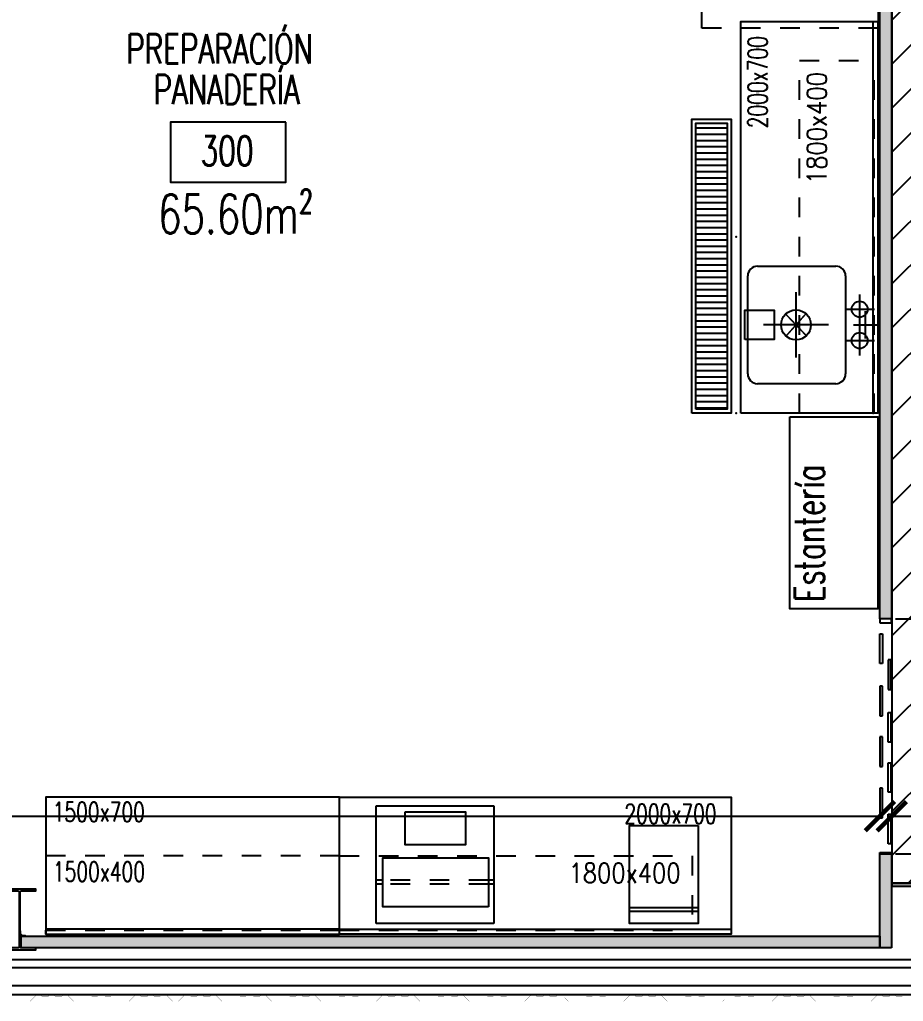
# Model space of a CAD drawing. Header units: millimetres. Extents: x -129 to 3172, y -143 to 919.
# Drawn here: x -37.13 to -32.62, y -0.42 to 4.59 of the extents above; entities that cross this region are included whole.
import ezdxf
from ezdxf.enums import TextEntityAlignment as Align

# ---------------------------------------------------------------- set-up
doc = ezdxf.new("R2010")
doc.units = ezdxf.units.MM
doc.header["$LTSCALE"] = 0.1
for name, pattern in [('DASHED', [0.75, 0.5, -0.25]), ('HIDDEN', [9.525, 6.35, -3.175]), ('HIDDEN2', [0.1875, 0.125, -0.0625])]:
    doc.linetypes.add(name, pattern=pattern)
for name, color, linetype in [('A-CAMARA', 160, 'Continuous'), ('A-CHAPA TRAPEZOIDAL', 3, 'Continuous'), ('A-TABIQUE PRY', 2, 'Continuous'), ('A-VISTAS', 251, 'Continuous'), ('C-CÁMARA', 8, 'Continuous'), ('Cenefa perimetral', 4, 'Continuous'), ('E-AC INOX', 112, 'Continuous'), ('E-AC INOX CAMPANAS', 112, 'DASHED'), ('E-GENERAL', 8, 'Continuous'), ('E-REJILLAS', 8, 'Continuous'), ('E-TXT', 7, 'Continuous'), ('H-HATCH MURO', 252, 'Continuous'), ('H-HATCH PANEL  6', 150, 'Continuous'), ('MET-COLUMNA METALICA', 3, 'Continuous'), ('MET-CORREAS DE CV', 1, 'Continuous'), ('MET-LANA VIDRIO', 8, 'Continuous'), ('R-CUADRO REF', 1, 'Continuous'), ('R-NOMBRE LOCAL', 7, 'Continuous'), ('zA-COTAS', 1, 'Continuous'), ('zA-TXT SUPS', 2, 'Continuous')]:
    doc.layers.add(name, color=color, linetype=linetype)
doc.styles.add('ROMANS', font='ROMANS.SHX', dxfattribs={"width": 0.8, "height": 0.2})
doc.styles.add('TESTI15', font='romans.shx', dxfattribs={"width": 0.9, "height": 1.5})
doc.styles.add('VAUX', font='romans.shx', dxfattribs={"width": 0.85})
doc.linetypes.add('REFERENCIAL CORTE TRANSVERSAL WM$0$BATTING', pattern='A,0.00254,-2.54,[134,ltypeshp.shx,S=2.54,R=0,X=-2.54,Y=0],-5.08,[134,ltypeshp.shx,S=2.54,R=180,X=2.54,Y=0],-2.54', length=10.16254)
doc.dimstyles.new('COTA 1-125', dxfattribs={"dimtxt": 0.2, "dimasz": 0.15, "dimexe": 0.08, "dimexo": 0.08, "dimgap": 0.06, "dimtad": 1, "dimzin": 0, "dimdsep": 46, "dimtxsty": 'ROMANS', "dimblk": 'ARCHTICK', "dimcen": 0, "dimclrd": 256, "dimclre": 8, "dimclrt": 3, "dimadec": 0, "dimazin": 0, "dimtfac": 1, "dimtofl": 0, "dimtmove": 0, "dimatfit": 3, "dimldrblk": 'ARCHTICK', "dimfxl": 1, "dimtolj": 1, "dimtzin": 0, "dimlwd": -1, "dimlwe": -1, "dimarcsym": 0})
doc.dimstyles.new('MIG-LATERAL-CHICO', dxfattribs={"dimtxt": 0.12, "dimasz": 0.06, "dimexe": 0.05, "dimexo": 0.02, "dimgap": 0.005, "dimtad": 0, "dimrnd": 0.005, "dimzin": 0, "dimdsep": 46, "dimtxsty": 'ROMANS', "dimblk1": 'ARCHTICK', "dimblk2": 'ARCHTICK', "dimsah": 1, "dimcen": 2.5, "dimclrd": 1, "dimclre": 8, "dimclrt": 3, "dimadec": 0, "dimazin": 0, "dimtfac": 1, "dimtmove": 0, "dimatfit": 3, "dimldrblk": 'ARCHTICK', "dimfxl": 1, "dimtolj": 1, "dimtzin": 0, "dimarcsym": 0})

# ---------------------------------------------------------------- blocks, each defined once
blk = doc.blocks.new('CMETP')
at = {"layer": 'MET-COLUMNA METALICA'}
blk.add_hatch(color=256, dxfattribs=at).paths.add_polyline_path([(-0.0825, 0), (-0.0825, 0.0097), (-0.0073, 0.0097, 0.414214), (-0.0029, 0.0141), (-0.0029, 0.2958, 0.414214), (-0.0073, 0.3002), (-0.0825, 0.3002), (-0.0825, 0.31), (0.0825, 0.31), (0.0825, 0.3002), (0.0073, 0.3002, 0.414214), (0.0029, 0.2958), (0.0029, 0.0141, 0.414214), (0.0073, 0.0097), (0.0825, 0.0097), (0.0825, 0)])
blk.add_lwpolyline([(0.0825, 0.3002), (0.0825, 0.31), (-0.0825, 0.31), (-0.0825, 0.3002), (-0.0073, 0.3002, -0.414214), (-0.0029, 0.2958), (-0.0029, 0.0141, -0.414214), (-0.0073, 0.0097), (-0.0825, 0.0097), (-0.0825, 0), (0.0825, 0), (0.0825, 0.0097), (0.0073, 0.0097, -0.414214), (0.0029, 0.0141), (0.0029, 0.2958, -0.414214), (0.0073, 0.3002)], format="xyb", close=True, dxfattribs=at)
blk = doc.blocks.new('Mesada 2000x700')
at = {"layer": 'E-AC INOX', "elevation": -0.0153}
for points in [[(-37.0116, 1.8643), (-35.0116, 1.8643), (-35.0116, 1.1643), (-37.0116, 1.1643)], [(-37.0116, 1.1893), (-35.0116, 1.1893), (-35.0116, 1.1643), (-37.0116, 1.1643)]]:
    blk.add_lwpolyline(points, close=True, dxfattribs=at)
at = {"layer": 'E-TXT', "insert": (-35.5576, 1.8286, -0.0153), "char_height": 0.1, "attachment_point": 1, "style": 'TESTI15'}
blk.add_mtext_dynamic_manual_height_columns('{\\W0.7;2000x700}', width=1.597777, gutter_width=12.5, heights=[0], dxfattribs=at)
blk = doc.blocks.new('Estanteria 1800x400')
at = {"layer": 'E-AC INOX', "linetype": 'DASHED', "elevation": -0.0153}
blk.add_lwpolyline([(-36.8116, -0.0383), (-36.8116, 0.3617), (-35.0116, 0.3617), (-35.0116, -0.0383)], close=True, dxfattribs=at)
blk.add_lwpolyline([(-36.8116, -0.0183), (-35.0116, -0.0183)], dxfattribs=at)
at = {"layer": 'E-TXT', "insert": (-35.6423, 0.3239, -0.0524), "char_height": 0.1, "attachment_point": 1, "style": 'VAUX'}
blk.add_mtext_dynamic_manual_height_columns('1800x400', width=1.597777, gutter_width=12.5, heights=[0], dxfattribs=at)
blk = doc.blocks.new('Mesada 1500x700')
at = {"layer": 'E-AC INOX', "elevation": -0.0153}
for points in [[(-33.5116, 1.8643), (-35.0116, 1.8643), (-35.0116, 1.1643), (-33.5116, 1.1643)], [(-33.5116, 1.1893), (-35.0116, 1.1893), (-35.0116, 1.1643), (-33.5116, 1.1643)]]:
    blk.add_lwpolyline(points, close=True, dxfattribs=at)
at = {"layer": 'E-TXT', "insert": (-34.9775, 1.8387, -0.0825), "char_height": 0.1, "attachment_point": 1, "style": 'TESTI15'}
blk.add_mtext_dynamic_manual_height_columns('{\\W0.7;1500x700}', width=1.597777, gutter_width=12.5, heights=[0], dxfattribs=at)
blk = doc.blocks.new('Estanteria 1500x400')
at = {"layer": 'E-AC INOX', "linetype": 'DASHED', "elevation": -0.0153}
blk.add_lwpolyline([(-33.5116, 0.3617), (-35.0116, 0.3617), (-35.0116, -0.0383), (-33.5116, -0.0383)], close=True, dxfattribs=at)
blk.add_lwpolyline([(-35.0116, -0.0383), (-35.0116, -0.0183), (-33.5116, -0.0183)], dxfattribs=at)
at = {"layer": 'E-TXT', "insert": (-34.9765, 0.3309, -0.0825), "char_height": 0.1, "attachment_point": 1, "style": 'TESTI15'}
blk.add_mtext_dynamic_manual_height_columns('{\\W0.7;1500x400}', width=1.597777, gutter_width=12.5, heights=[0], dxfattribs=at)
blk = doc.blocks.new('N Local')
at = {"layer": 'R-CUADRO REF'}
blk.add_lwpolyline([(6337.1934, -934.8286), (6337.93, -934.8286), (6337.93, -935.2124), (6337.1934, -935.2124)], close=True, dxfattribs=at)
at = {"layer": 'R-CUADRO REF', "lineweight": 0, "style": 'VAUX', "width": 0.85}
blk.add_attdef('NUMERO', text='', height=0.1823, dxfattribs=at).set_placement((6337.5847, -935.1061), align=Align.CENTER)
at = {"layer": 'R-NOMBRE LOCAL', "lineweight": 0, "style": 'VAUX', "width": 0.85}
for p in [(6337.5718, -934.4549), (6337.5718, -934.7149)]:
    blk.add_attdef('NOMBRE', text='', height=0.1823, dxfattribs=at).set_placement(p, align=Align.CENTER)
blk = doc.blocks.new('BALANZA')
at = {"layer": 'E-AC INOX'}
for p, q in [((0, -0.06), (0.35, -0.06)), ((0, -0.08), (0.35, -0.08))]:
    blk.add_line(p, q, dxfattribs=at)
blk.add_lwpolyline([(0, -0.5), (0, 0), (0.35, 0), (0.35, -0.5)], close=True, dxfattribs=at)
blk = doc.blocks.new('Envasadora Resinite')
at = {"layer": 'E-AC INOX'}
for p, q in [((0, -0.6), (0, 0)), ((0.6, 0), (0.6, -0.6))]:
    blk.add_line(p, q, dxfattribs=at)
at = {"layer": 'E-AC INOX', "linetype": 'HIDDEN2'}
for p, q in [((0, -0.2), (0.0275, -0.2)), ((0.0275, -0.2), (0.5675, -0.2)), ((0.5675, -0.2), (0.6, -0.2)), ((0, -0.22), (0.0275, -0.22)), ((0.0275, -0.22), (0.5675, -0.22)), ((0.5675, -0.22), (0.6, -0.22))]:
    blk.add_line(p, q, dxfattribs=at)
at = {"layer": 'E-AC INOX'}
for points in [[(0.0275, -0.085), (0.5675, -0.085), (0.5675, -0.335), (0.0275, -0.335)], [(0.455, -0.5675), (0.455, -0.4025), (0.1425, -0.4025), (0.1425, -0.5675)]]:
    blk.add_lwpolyline(points, close=True, dxfattribs=at)
at = {"layer": 'E-GENERAL'}
for p, q in [((0, 0), (0.6, 0)), ((0.6, -0.6), (0, -0.6))]:
    blk.add_line(p, q, dxfattribs=at)
blk = doc.blocks.new('Estantería')
at = {"layer": 'E-AC INOX', "elevation": 0.0003}
blk.add_lwpolyline([(-34.9145, 2.7509), (-34.4645, 2.7509), (-34.4645, 1.7709), (-34.9145, 1.7709)], close=True, dxfattribs=at)
at = {"layer": 'E-TXT', "insert": (-34.8889, 1.8051, -0.067), "char_height": 0.15, "attachment_point": 1, "rotation": 90, "style": 'TESTI15'}
blk.add_mtext_dynamic_manual_height_columns('{\\W0.7;Estantería}', width=1.597777, gutter_width=12.5, heights=[0], dxfattribs=at)
blk = doc.blocks.new('R150x20')
at = {"layer": 'E-REJILLAS'}
h = blk.add_hatch(dxfattribs=at)
h.set_pattern_fill('LINE', color=256, scale=0.01, angle=180, style=0)
h.set_pattern_definition([(180, (2011.962498, 1180.220005), (-4e-18, -0.03175), [])])
h.paths.add_polyline_path([(2011.9625, 1178.76), (2012.1225, 1178.76), (2012.1225, 1180.22), (2011.9625, 1180.22)])
for points in [[(2011.9425, 1178.74), (2011.9425, 1180.24), (2012.1425, 1180.24), (2012.1425, 1178.74)], [(2011.9625, 1178.76), (2011.9625, 1180.22), (2012.1225, 1180.22), (2012.1225, 1178.76)]]:
    blk.add_lwpolyline(points, close=True, dxfattribs=at)
blk = doc.blocks.new('_ARCHTICK')
at = {"color": 0, "linetype": 'ByBlock', "const_width": 0.15}
blk.add_lwpolyline([(-0.5, -0.5), (0.5, 0.5)], dxfattribs=at)
blk = doc.blocks.new('*D517')
at = {"layer": 'Defpoints', "color": 0, "transparency": 16777216}
for p in [(-32.6769, 1.5351, -0.0113), (-32.6769, 0.3351), (-32.4101, 0.3351)]:
    blk.add_point(p, dxfattribs=at)
at = {"layer": 'zA-COTAS', "color": 8, "lineweight": -2, "transparency": 16777216}
for p, q in [((-32.6569, 1.5351), (-32.3601, 1.5351)), ((-32.6569, 0.3351), (-32.3601, 0.3351))]:
    blk.add_line(p, q, dxfattribs=at)
at = {"layer": 'zA-COTAS', "color": 1, "lineweight": -2, "transparency": 16777216}
for p, q in [((-32.4101, 1.5351), (-32.4101, 1.1725)), ((-32.4101, 0.3351), (-32.4101, 0.6977))]:
    blk.add_line(p, q, dxfattribs=at)
at = {"layer": 'zA-COTAS', "color": 1, "lineweight": -2, "transparency": 16777216, "xscale": 0.06, "yscale": 0.06, "zscale": 0.06}
for p, rotation in [((-32.4101, 1.5351), 90), ((-32.4101, 0.3351), 270)]:
    blk.add_blockref('_ARCHTICK', p, dxfattribs=dict(at, rotation=rotation))
at = {"layer": 'zA-COTAS', "color": 3, "transparency": 16777216, "insert": (-32.4101, 0.9351), "char_height": 0.2, "attachment_point": 5, "rotation": 90, "style": 'ROMANS'}
blk.add_mtext('\\A1;1.20', dxfattribs=at)
blk = doc.blocks.new('CORTINA 120')
at = {"layer": 'C-CÁMARA'}
for p, q in [((-1.1879, 0), (-1.2079, 0)), ((-1.1879, -0.06), (-1.1879, 0)), ((-0.0137, -0.06, 0.0102), (-0.0137, 0, 0.0102)), ((-0.0137, 0, 0.0102), (0.0063, 0, 0.0102)), ((-0.9913, -0.0037, -0.0421), (-1.1427, -0.0037, -0.0421)), ((-1.1427, -0.0037, -0.0421), (-1.1427, -0.0173, -0.0421)), ((-1.1427, -0.0173, -0.0421), (-0.9913, -0.0173, -0.0421)), ((-1.0102, -0.06), (-1.0102, -0.0464)), ((-1.0102, -0.0464), (-0.8588, -0.0464)), ((-0.9913, -0.0173, -0.0421), (-0.9913, -0.0037, -0.0421)), ((-0.7286, -0.0037, -0.0421), (-0.88, -0.0037, -0.0421)), ((-0.88, -0.0037, -0.0421), (-0.88, -0.0173, -0.0421)), ((-0.88, -0.0173, -0.0421), (-0.7286, -0.0173, -0.0421)), ((-0.8588, -0.0464), (-0.8588, -0.06)), ((-0.7475, -0.0464), (-0.5961, -0.0464)), ((-0.7475, -0.06), (-0.7475, -0.0464)), ((-0.7286, -0.0173, -0.0421), (-0.7286, -0.0037, -0.0421)), ((-0.4725, -0.0037, -0.0421), (-0.6239, -0.0037, -0.0421)), ((-0.6239, -0.0037, -0.0421), (-0.6239, -0.0173, -0.0421)), ((-0.6239, -0.0173, -0.0421), (-0.4725, -0.0173, -0.0421)), ((-0.5961, -0.0464), (-0.5961, -0.06)), ((-0.4897, -0.06), (-0.4897, -0.0464)), ((-0.4897, -0.0464), (-0.3384, -0.0464)), ((-0.4725, -0.0173, -0.0421), (-0.4725, -0.0037, -0.0421)), ((-0.3556, -0.0173, -0.0421), (-0.3556, -0.0037, -0.0421)), ((-0.3556, -0.0037, -0.0421), (-0.2042, -0.0037, -0.0421)), ((-0.2042, -0.0173, -0.0421), (-0.3556, -0.0173, -0.0421)), ((-0.3384, -0.0464), (-0.3384, -0.06)), ((-0.07, -0.0464), (-0.2214, -0.0464)), ((-0.2214, -0.0464), (-0.2214, -0.06)), ((-0.2042, -0.0037, -0.0421), (-0.2042, -0.0173, -0.0421)), ((-0.07, -0.06), (-0.07, -0.0464)), ((-1.2079, -0.06), (-1.1879, -0.06)), ((-0.8588, -0.06), (-1.0102, -0.06)), ((-0.5961, -0.06), (-0.7475, -0.06)), ((-0.3384, -0.06), (-0.4897, -0.06)), ((-0.2214, -0.06), (-0.07, -0.06)), ((0.0063, -0.06, 0.0102), (-0.0137, -0.06, 0.0102))]:
    blk.add_line(p, q, dxfattribs=at)
blk = doc.blocks.new('15X15')
at = {"layer": 'E-REJILLAS', "elevation": -0.0017}
blk.add_lwpolyline([(1961.4181, 1185.014), (1961.5681, 1185.014), (1961.5681, 1184.864), (1961.4181, 1184.864)], close=True, dxfattribs=at)
blk = doc.blocks.new('*D439')
at = {"layer": 'Defpoints', "color": 0, "transparency": 16777216}
for p in [(-42.6164, 0.528, -0.0011), (-32.7369, 0.528, -0.023), (-32.7369, 0.528)]:
    blk.add_point(p, dxfattribs=at)
at = {"layer": 'zA-COTAS', "transparency": 16777216}
blk.add_line((-42.6164, 0.528), (-32.7369, 0.528), dxfattribs=at)
at = {"layer": 'zA-COTAS', "transparency": 16777216, "xscale": 0.15, "yscale": 0.15, "zscale": 0.15, "rotation": 180}
blk.add_blockref('_ARCHTICK', (-42.6164, 0.528), dxfattribs=at)
at = {"layer": 'zA-COTAS', "transparency": 16777216, "xscale": 0.15, "yscale": 0.15, "zscale": 0.15}
blk.add_blockref('_ARCHTICK', (-32.7369, 0.528), dxfattribs=at)
at = {"layer": 'zA-COTAS', "color": 3, "transparency": 16777216, "insert": (-37.6767, 0.688), "char_height": 0.2, "attachment_point": 5, "style": 'ROMANS'}
blk.add_mtext('\\A1;9.88', dxfattribs=at)
blk = doc.blocks.new('*D489')
at = {"layer": 'Defpoints', "color": 0, "transparency": 16777216}
for p in [(-32.6764, 0.5267, 0), (-4.7023, 0.5267, 0), (-4.7023, 0.5267)]:
    blk.add_point(p, dxfattribs=at)
at = {"layer": 'zA-COTAS', "transparency": 16777216}
blk.add_line((-32.6764, 0.5267), (-4.7023, 0.5267), dxfattribs=at)
at = {"layer": 'zA-COTAS', "transparency": 16777216, "xscale": 0.15, "yscale": 0.15, "zscale": 0.15, "rotation": 180}
blk.add_blockref('_ARCHTICK', (-32.6764, 0.5267), dxfattribs=at)
at = {"layer": 'zA-COTAS', "transparency": 16777216, "xscale": 0.15, "yscale": 0.15, "zscale": 0.15}
blk.add_blockref('_ARCHTICK', (-4.7023, 0.5267), dxfattribs=at)
at = {"layer": 'zA-COTAS', "color": 3, "transparency": 16777216, "insert": (-18.6893, 0.6867), "char_height": 0.2, "attachment_point": 5, "style": 'ROMANS'}
blk.add_mtext('\\A1;27.97', dxfattribs=at)
blk = doc.blocks.new('1-600x500')
at = {"layer": 'E-AC INOX'}
for p, q in [((0.37, -0.1443), (0.37, 0.0072)), ((0.45, -0.1), (0.45, 0.02)), ((0.53, -0.1443), (0.53, 0.0072)), ((0.38, -0.04), (0.52, -0.04)), ((0.2943, -0.0685), (0.4457, -0.0685)), ((0.4543, -0.0685), (0.6057, -0.0685)), ((0.2, -0.14), (0.7, -0.14)), ((0.15, -0.59), (0.15, -0.19)), ((0.75, -0.19), (0.75, -0.59)), ((0.4499, -0.2272), (0.4499, -0.5599)), ((0.2835, -0.3936), (0.6163, -0.3936)), ((0.7, -0.64), (0.2, -0.64))]:
    blk.add_line(p, q, dxfattribs=at)
at = {"layer": 'E-AC INOX', "const_width": 0.008}
for points in [[(0.3929, -0.3428), (0.5069, -0.4444)], [(0.5051, -0.3408), (0.3946, -0.4463)]]:
    blk.add_lwpolyline(points, dxfattribs=at)
at = {"layer": 'E-AC INOX'}
for centre, radius in [((0.37, -0.0685), 0.0407), ((0.53, -0.0685), 0.0407), ((0.4499, -0.3936), 0.0764)]:
    blk.add_circle(centre, radius, dxfattribs=at)
for centre, start, end in [((0.2, -0.19), 90, 180), ((0.7, -0.19), 0, 90), ((0.2, -0.59), 180, 270), ((0.7, -0.59), 270, 0)]:
    blk.add_arc(centre, 0.05, start, end, dxfattribs=at)
at = {"layer": 'E-AC INOX', "color": 8}
for p in [(0, 0), (0.9, 0), (0, -0.7), (0.9, -0.7)]:
    blk.add_point(p, dxfattribs=at)

msp = doc.modelspace()

# ---------------------------------------------------------------- hatches: boundary and pattern name
at = {"layer": 'Cenefa perimetral'}
h = msp.add_hatch(dxfattribs=at)
h.set_pattern_fill('LINE', color=256, scale=0.05, angle=45)
h.paths.add_polyline_path([(-8.4062, 0.1851), (-8.4062, 0.7351), (-31.5769, 0.7351), (-31.5769, 28.1147), (-6.707, 28.1147), (-6.707, 24.0344), (-5.607, 24.0344), (-5.607, 28.1477), (-6.5037, 28.1477), (-6.5037, 29.2147), (-32.6763, 29.1847), (-32.6763, 0.1851)])
at = {"layer": 'H-HATCH MURO'}
msp.add_hatch(color=256, dxfattribs=at).paths.add_polyline_path([(-31.7412, 0.1851), (-32.6753, 0.1851), (-32.6753, 0.1701), (-31.7412, 0.1701)])
at = {"layer": 'H-HATCH PANEL  6'}
for points in [[(-32.7369, 14.5681), (-32.6769, 14.5681), (-32.6769, 1.5351), (-32.7369, 1.5351)], [(-32.6769, -0.1453), (-32.7369, -0.1453), (-32.7369, 0.3351), (-32.6769, 0.3351)], [(-32.7369, -0.0853), (-32.7369, -0.1453), (-37.1235, -0.1453), (-37.1235, -0.0853)]]:
    msp.add_hatch(color=256, dxfattribs=at).paths.add_polyline_path(points)

# ---------------------------------------------------------------- linework, layer by layer
at = {"layer": 'A-CAMARA'}
for points in [[(-32.7369, 14.5681), (-32.7369, 14.5681), (-32.7369, 14.5681), (-32.6769, 14.5681), (-32.6769, 14.5681), (-32.6769, 14.5681), (-32.6769, 1.5351), (-32.6769, 1.5351), (-32.7369, 1.5351), (-32.7369, 1.5351), (-32.7369, 14.5681)], [(-32.6769, -0.1453), (-32.6769, -0.1453), (-32.6769, -0.1453), (-32.7369, -0.1453), (-32.7369, -0.1453), (-32.7369, -0.1453), (-32.7369, 0.3351), (-32.7369, 0.3351), (-32.6769, 0.3351), (-32.6769, 0.3351), (-32.6769, -0.1453)], [(-37.1279, -0.0719), (-37.1279, -0.0853), (-37.1144, -0.0853)], [(-37.1279, -0.0719), (-37.1279, -0.0853), (-37.1144, -0.0853)], [(-32.7369, -0.0853), (-32.7369, -0.0853), (-32.7369, -0.0853), (-32.7369, -0.1453), (-32.7369, -0.1453), (-32.7369, -0.1453), (-37.1235, -0.1453), (-37.1235, -0.1453), (-37.1235, -0.0853), (-37.1235, -0.0853), (-32.7369, -0.0853)]]:
    msp.add_lwpolyline(points, dxfattribs=at)
msp.add_lwpolyline([(-37.1077, -0.0846), (-37.1077, -0.085), (-37.1041, -0.085), (-37.1041, -0.0853), (-37.1007, -0.0853), (-37.1007, -0.0851, 0.414214), (-37.1012, -0.0846), (-37.1085, -0.0846, -0.414214), (-37.1272, -0.0659), (-37.1272, -0.0587, 0.414214), (-37.1277, -0.0582), (-37.1279, -0.0582), (-37.1279, -0.0616), (-37.1275, -0.0616), (-37.1275, -0.0652), (-37.1272, -0.0652)], format="xyb", dxfattribs=at)
msp.add_lwpolyline([(-37.1077, -0.0846), (-37.1077, -0.085), (-37.1041, -0.085), (-37.1041, -0.0853), (-37.1007, -0.0853), (-37.1007, -0.0851, 0.414214), (-37.1012, -0.0846), (-37.1085, -0.0846, -0.414214), (-37.1272, -0.0659), (-37.1272, -0.0587, 0.414214), (-37.1277, -0.0582), (-37.1279, -0.0582), (-37.1279, -0.0616), (-37.1275, -0.0616), (-37.1275, -0.0652), (-37.1272, -0.0652)], format="xyb", dxfattribs=at)
at = {"layer": 'A-CHAPA TRAPEZOIDAL'}
for points in [[(-35.8723, -0.3899, 0.0006, 0.0006, 0), (-35.9023, -0.3899, 0.0006, 0.0006, 0), (-35.9063, -0.3939, 0.0006, 0.0006, 0), (-35.9369, -0.3939, 0.0006, 0.0006, 0), (-35.9409, -0.3899, 0.0006, 0.0006, 0), (-35.9709, -0.3899, 0.0006, 0.0006, 0), (-35.9749, -0.3939, 0.0006, 0.0006, 0), (-36.0049, -0.3939, 0.0006, 0.0006, 0), (-36.0089, -0.3899, 0.0006, 0.0006, 0), (-36.0389, -0.3899, 0.0006, 0.0006, 0), (-36.0672, -0.4182, 0.0006, 0.0006, 0), (-36.0972, -0.4182, 0.0006, 0.0006, 0), (-36.1254, -0.3899, 0.0006, 0.0006, 0), (-36.1554, -0.3899, 0.0006, 0.0006, 0), (-36.1594, -0.3939, 0.0006, 0.0006, 0), (-36.1894, -0.3939, 0.0006, 0.0006, 0), (-36.1934, -0.3899, 0.0006, 0.0006, 0), (-36.2234, -0.3899, 0.0006, 0.0006, 0), (-36.2274, -0.3939, 0.0006, 0.0006, 0), (-36.2574, -0.3939, 0.0006, 0.0006, 0), (-36.2614, -0.3899, 0.0006, 0.0006, 0), (-36.2914, -0.3899, 0.0006, 0.0006, 0), (-36.3197, -0.4182, 0.0006, 0.0006, 0), (-36.3497, -0.4182, 0.0006, 0.0006, 0), (-36.378, -0.3899, 0.0006, 0.0006, 0), (-36.408, -0.3899, 0.0006, 0.0006, 0), (-36.412, -0.3939, 0.0006, 0.0006, 0), (-36.442, -0.3939, 0.0006, 0.0006, 0), (-36.446, -0.3899, 0.0006, 0.0006, 0), (-36.476, -0.3899, 0.0006, 0.0006, 0), (-36.48, -0.3939, 0.0006, 0.0006, 0), (-36.51, -0.3939, 0.0006, 0.0006, 0), (-36.514, -0.3899, 0.0006, 0.0006, 0), (-36.544, -0.3899, 0.0006, 0.0006, 0), (-36.5723, -0.4182, 0.0006, 0.0006, 0), (-36.6023, -0.4182, 0.0006, 0.0006, 0), (-36.6306, -0.3899, 0.0006, 0.0006, 0), (-36.6606, -0.3899, 0.0006, 0.0006, 0), (-36.6646, -0.3939, 0.0006, 0.0006, 0), (-36.6946, -0.3939, 0.0006, 0.0006, 0), (-36.6986, -0.3899, 0.0006, 0.0006, 0), (-36.7286, -0.3899, 0.0006, 0.0006, 0), (-36.7326, -0.3939, 0.0006, 0.0006, 0), (-36.7626, -0.3939, 0.0006, 0.0006, 0), (-36.7666, -0.3899, 0.0006, 0.0006, 0), (-36.7966, -0.3899, 0.0006, 0.0006, 0), (-36.8249, -0.4182, 0.0006, 0.0006, 0), (-36.8549, -0.4182, 0.0006, 0.0006, 0), (-36.8832, -0.3899, 0.0006, 0.0006, 0), (-36.9132, -0.3899, 0.0006, 0.0006, 0), (-36.9172, -0.3939, 0.0006, 0.0006, 0), (-36.9472, -0.3939, 0.0006, 0.0006, 0), (-36.9512, -0.3899, 0.0006, 0.0006, 0), (-36.9812, -0.3899, 0.0006, 0.0006, 0), (-36.9852, -0.3939, 0.0006, 0.0006, 0), (-37.0152, -0.3939, 0.0006, 0.0006, 0), (-37.0192, -0.3899, 0.0006, 0.0006, 0), (-37.0492, -0.3899, 0.0006, 0.0006, 0), (-37.0774, -0.4182, 0.0006, 0.0006, 0), (-37.1074, -0.4182, 0.0006, 0.0006, 0), (-37.1357, -0.3899, 0.0006, 0.0006, 0)], [(-34.3563, -0.3899, 0.0006, 0.0006, 0), (-34.3863, -0.3899, 0.0006, 0.0006, 0), (-34.3903, -0.3939, 0.0006, 0.0006, 0), (-34.4209, -0.3939, 0.0006, 0.0006, 0), (-34.4249, -0.3899, 0.0006, 0.0006, 0), (-34.4549, -0.3899, 0.0006, 0.0006, 0), (-34.4589, -0.3939, 0.0006, 0.0006, 0), (-34.4889, -0.3939, 0.0006, 0.0006, 0), (-34.4929, -0.3899, 0.0006, 0.0006, 0), (-34.5229, -0.3899, 0.0006, 0.0006, 0), (-34.5512, -0.4182, 0.0006, 0.0006, 0), (-34.5812, -0.4182, 0.0006, 0.0006, 0), (-34.6095, -0.3899, 0.0006, 0.0006, 0), (-34.6395, -0.3899, 0.0006, 0.0006, 0), (-34.6435, -0.3939, 0.0006, 0.0006, 0), (-34.6735, -0.3939, 0.0006, 0.0006, 0), (-34.6775, -0.3899, 0.0006, 0.0006, 0), (-34.7075, -0.3899, 0.0006, 0.0006, 0), (-34.7115, -0.3939, 0.0006, 0.0006, 0), (-34.7415, -0.3939, 0.0006, 0.0006, 0), (-34.7455, -0.3899, 0.0006, 0.0006, 0), (-34.7755, -0.3899, 0.0006, 0.0006, 0), (-34.8037, -0.4182, 0.0006, 0.0006, 0), (-34.8337, -0.4182, 0.0006, 0.0006, 0), (-34.862, -0.3899, 0.0006, 0.0006, 0), (-34.892, -0.3899, 0.0006, 0.0006, 0), (-34.896, -0.3939, 0.0006, 0.0006, 0), (-34.926, -0.3939, 0.0006, 0.0006, 0), (-34.93, -0.3899, 0.0006, 0.0006, 0), (-34.96, -0.3899, 0.0006, 0.0006, 0), (-34.964, -0.3939, 0.0006, 0.0006, 0), (-34.994, -0.3939, 0.0006, 0.0006, 0), (-34.998, -0.3899, 0.0006, 0.0006, 0), (-35.028, -0.3899, 0.0006, 0.0006, 0), (-35.0563, -0.4182, 0.0006, 0.0006, 0), (-35.0863, -0.4182, 0.0006, 0.0006, 0), (-35.1146, -0.3899, 0.0006, 0.0006, 0), (-35.1446, -0.3899, 0.0006, 0.0006, 0), (-35.1486, -0.3939, 0.0006, 0.0006, 0), (-35.1786, -0.3939, 0.0006, 0.0006, 0), (-35.1826, -0.3899, 0.0006, 0.0006, 0), (-35.2126, -0.3899, 0.0006, 0.0006, 0), (-35.2166, -0.3939, 0.0006, 0.0006, 0), (-35.2466, -0.3939, 0.0006, 0.0006, 0), (-35.2506, -0.3899, 0.0006, 0.0006, 0), (-35.2806, -0.3899, 0.0006, 0.0006, 0), (-35.3089, -0.4182, 0.0006, 0.0006, 0), (-35.3389, -0.4182, 0.0006, 0.0006, 0), (-35.3672, -0.3899, 0.0006, 0.0006, 0), (-35.3972, -0.3899, 0.0006, 0.0006, 0), (-35.4012, -0.3939, 0.0006, 0.0006, 0), (-35.4312, -0.3939, 0.0006, 0.0006, 0), (-35.4352, -0.3899, 0.0006, 0.0006, 0), (-35.4652, -0.3899, 0.0006, 0.0006, 0), (-35.4692, -0.3939, 0.0006, 0.0006, 0), (-35.4992, -0.3939, 0.0006, 0.0006, 0), (-35.5032, -0.3899, 0.0006, 0.0006, 0), (-35.5332, -0.3899, 0.0006, 0.0006, 0), (-35.5615, -0.4182, 0.0006, 0.0006, 0), (-35.5915, -0.4182, 0.0006, 0.0006, 0), (-35.6197, -0.3899, 0.0006, 0.0006, 0), (-35.6497, -0.3899, 0.0006, 0.0006, 0), (-35.6537, -0.3939, 0.0006, 0.0006, 0), (-35.6837, -0.3939, 0.0006, 0.0006, 0), (-35.6877, -0.3899, 0.0006, 0.0006, 0), (-35.7177, -0.3899, 0.0006, 0.0006, 0), (-35.7217, -0.3939, 0.0006, 0.0006, 0), (-35.7517, -0.3939, 0.0006, 0.0006, 0), (-35.7557, -0.3899, 0.0006, 0.0006, 0), (-35.7857, -0.3899, 0.0006, 0.0006, 0), (-35.814, -0.4182, 0.0006, 0.0006, 0), (-35.844, -0.4182, 0.0006, 0.0006, 0), (-35.8723, -0.3899, 0, 0, 0)], [(-32.8403, -0.3899, 0.0006, 0.0006, 0), (-32.8703, -0.3899, 0.0006, 0.0006, 0), (-32.8743, -0.3939, 0.0006, 0.0006, 0), (-32.9049, -0.3939, 0.0006, 0.0006, 0), (-32.9089, -0.3899, 0.0006, 0.0006, 0), (-32.9389, -0.3899, 0.0006, 0.0006, 0), (-32.9429, -0.3939, 0.0006, 0.0006, 0), (-32.9729, -0.3939, 0.0006, 0.0006, 0), (-32.9769, -0.3899, 0.0006, 0.0006, 0), (-33.0069, -0.3899, 0.0006, 0.0006, 0), (-33.0352, -0.4182, 0.0006, 0.0006, 0), (-33.0652, -0.4182, 0.0006, 0.0006, 0), (-33.0935, -0.3899, 0.0006, 0.0006, 0), (-33.1235, -0.3899, 0.0006, 0.0006, 0), (-33.1275, -0.3939, 0.0006, 0.0006, 0), (-33.1575, -0.3939, 0.0006, 0.0006, 0), (-33.1615, -0.3899, 0.0006, 0.0006, 0), (-33.1915, -0.3899, 0.0006, 0.0006, 0), (-33.1955, -0.3939, 0.0006, 0.0006, 0), (-33.2255, -0.3939, 0.0006, 0.0006, 0), (-33.2295, -0.3899, 0.0006, 0.0006, 0), (-33.2595, -0.3899, 0.0006, 0.0006, 0), (-33.2878, -0.4182, 0.0006, 0.0006, 0), (-33.3178, -0.4182, 0.0006, 0.0006, 0), (-33.3461, -0.3899, 0.0006, 0.0006, 0), (-33.3761, -0.3899, 0.0006, 0.0006, 0), (-33.3801, -0.3939, 0.0006, 0.0006, 0), (-33.4101, -0.3939, 0.0006, 0.0006, 0), (-33.4141, -0.3899, 0.0006, 0.0006, 0), (-33.4441, -0.3899, 0.0006, 0.0006, 0), (-33.4481, -0.3939, 0.0006, 0.0006, 0), (-33.4781, -0.3939, 0.0006, 0.0006, 0), (-33.4821, -0.3899, 0.0006, 0.0006, 0), (-33.5121, -0.3899, 0.0006, 0.0006, 0), (-33.5403, -0.4182, 0.0006, 0.0006, 0), (-33.5703, -0.4182, 0.0006, 0.0006, 0), (-33.5986, -0.3899, 0.0006, 0.0006, 0), (-33.6286, -0.3899, 0.0006, 0.0006, 0), (-33.6326, -0.3939, 0.0006, 0.0006, 0), (-33.6626, -0.3939, 0.0006, 0.0006, 0), (-33.6666, -0.3899, 0.0006, 0.0006, 0), (-33.6966, -0.3899, 0.0006, 0.0006, 0), (-33.7006, -0.3939, 0.0006, 0.0006, 0), (-33.7306, -0.3939, 0.0006, 0.0006, 0), (-33.7346, -0.3899, 0.0006, 0.0006, 0), (-33.7646, -0.3899, 0.0006, 0.0006, 0), (-33.7929, -0.4182, 0.0006, 0.0006, 0), (-33.8229, -0.4182, 0.0006, 0.0006, 0), (-33.8512, -0.3899, 0.0006, 0.0006, 0), (-33.8812, -0.3899, 0.0006, 0.0006, 0), (-33.8852, -0.3939, 0.0006, 0.0006, 0), (-33.9152, -0.3939, 0.0006, 0.0006, 0), (-33.9192, -0.3899, 0.0006, 0.0006, 0), (-33.9492, -0.3899, 0.0006, 0.0006, 0), (-33.9532, -0.3939, 0.0006, 0.0006, 0), (-33.9832, -0.3939, 0.0006, 0.0006, 0), (-33.9872, -0.3899, 0.0006, 0.0006, 0), (-34.0172, -0.3899, 0.0006, 0.0006, 0), (-34.0455, -0.4182, 0.0006, 0.0006, 0), (-34.0755, -0.4182, 0.0006, 0.0006, 0), (-34.1038, -0.3899, 0.0006, 0.0006, 0), (-34.1338, -0.3899, 0.0006, 0.0006, 0), (-34.1378, -0.3939, 0.0006, 0.0006, 0), (-34.1678, -0.3939, 0.0006, 0.0006, 0), (-34.1718, -0.3899, 0.0006, 0.0006, 0), (-34.2018, -0.3899, 0.0006, 0.0006, 0), (-34.2058, -0.3939, 0.0006, 0.0006, 0), (-34.2358, -0.3939, 0.0006, 0.0006, 0), (-34.2398, -0.3899, 0.0006, 0.0006, 0), (-34.2698, -0.3899, 0.0006, 0.0006, 0), (-34.298, -0.4182, 0.0006, 0.0006, 0), (-34.328, -0.4182, 0.0006, 0.0006, 0), (-34.3563, -0.3899, 0, 0, 0)], [(-32.5883, -0.3899, 0.0006, 0.0006, 0), (-32.6183, -0.3899, 0.0006, 0.0006, 0), (-32.6223, -0.3939, 0.0006, 0.0006, 0), (-32.6523, -0.3939, 0.0006, 0.0006, 0), (-32.6563, -0.3899, 0.0006, 0.0006, 0), (-32.6863, -0.3899, 0.0006, 0.0006, 0), (-32.6903, -0.3939, 0.0006, 0.0006, 0), (-32.7203, -0.3939, 0.0006, 0.0006, 0), (-32.7243, -0.3899, 0.0006, 0.0006, 0), (-32.7543, -0.3899, 0.0006, 0.0006, 0), (-32.7826, -0.4182, 0.0006, 0.0006, 0), (-32.8126, -0.4182, 0.0006, 0.0006, 0), (-32.8409, -0.3899, 0.0006, 0.0006, 0), (-32.8709, -0.3899, 0.0006, 0.0006, 0), (-32.8749, -0.3939, 0.0006, 0.0006, 0), (-32.9049, -0.3939, 0.0006, 0.0006, 0), (-32.9089, -0.3899, 0.0006, 0.0006, 0), (-32.9389, -0.3899, 0.0006, 0.0006, 0), (-32.9429, -0.3939, 0.0006, 0.0006, 0), (-32.9729, -0.3939, 0.0006, 0.0006, 0), (-32.9769, -0.3899, 0.0006, 0.0006, 0), (-33.0069, -0.3899, 0.0006, 0.0006, 0), (-33.0352, -0.4182, 0.0006, 0.0006, 0), (-33.0652, -0.4182, 0.0006, 0.0006, 0), (-33.0935, -0.3899, 0, 0, 0)]]:
    msp.add_lwpolyline(points, format="xyseb", dxfattribs=at)
at = {"layer": 'A-TABIQUE PRY'}
msp.add_lwpolyline([(-31.742, 0.1851), (-32.6753, 0.1851), (-32.6753, 0.1701), (-31.742, 0.1701)], close=True, dxfattribs=at)
at = {"layer": 'A-VISTAS'}
msp.add_line((-47.8605, -0.2051), (-31.6195, -0.2051), dxfattribs=at)
at = {"layer": 'Cenefa perimetral'}
msp.add_lwpolyline([(-8.4062, 0.1851), (-8.4062, 0.7351), (-31.5769, 0.7351), (-31.5769, 28.1147), (-6.707, 28.1147), (-6.707, 24.0344), (-5.607, 24.0344), (-5.607, 28.1477), (-6.5037, 28.1477), (-6.5037, 29.2147), (-32.6763, 29.1847), (-32.6763, 0.1851)], close=True, dxfattribs=at)
at = {"layer": 'E-AC INOX CAMPANAS', "elevation": -0.3812}
msp.add_lwpolyline([(-32.7461, 4.5514), (-33.6461, 4.5514), (-33.6461, 5.0847), (-32.7461, 5.0847)], close=True, dxfattribs=at)
at = {"layer": 'MET-CORREAS DE CV'}
for p, q in [((-47.8605, -0.2451), (-31.6865, -0.2451)), ((-31.6225, -0.3851), (-53.3884, -0.3851))]:
    msp.add_line(p, q, dxfattribs=at)
at = {"layer": 'MET-LANA VIDRIO', "linetype": 'REFERENCIAL CORTE TRANSVERSAL WM$0$BATTING', "ltscale": 0.025}
msp.add_lwpolyline([(-47.8605, -0.3377), (-31.6514, -0.3377)], dxfattribs=at)

# ---------------------------------------------------------------- block references
ref = msp.add_blockref('N Local', (5033.9841, 751.9339), dxfattribs=dict(xscale=-0.7999999999999545, yscale=0.8000000000000114, zscale=0.8))
ref.add_attrib('NUMERO', '300', dxfattribs={"layer": 'R-CUADRO REF', "lineweight": 0, "height": 0.15, "style": 'VAUX', "width": 0.7}).set_placement((-36.0711, 3.8491), align=Align.CENTER)
ref.add_attrib('NOMBRE', 'PREPARACIÓN ', dxfattribs={"layer": 'R-NOMBRE LOCAL', "lineweight": 0, "height": 0.15, "style": 'VAUX', "width": 0.7}).set_placement((-36.0733, 4.37), align=Align.CENTER)
ref.add_attrib('NOMBRE', 'PANADERÍA', dxfattribs={"layer": 'R-NOMBRE LOCAL', "lineweight": 0, "height": 0.15, "style": 'VAUX', "width": 0.7}).set_placement((-36.0733, 4.162), align=Align.CENTER)
at = {"xscale": -1, "rotation": 270}
msp.add_blockref('CORTINA 120', (-32.6769, 1.5289), dxfattribs=at)
at = {"layer": 'E-AC INOX'}
for name, p, rotation in [('Mesada 2000x700', (-31.5826, 39.5972), 90), ('Estanteria 1800x400', (-32.7852, 39.3972), 90), ('Envasadora Resinite', (-34.709, -0.0203), 180), ('BALANZA', (-33.6658, -0.0203), 180)]:
    msp.add_blockref(name, p, dxfattribs=dict(at, rotation=rotation))
at = {"layer": 'E-AC INOX', "linetype": 'HIDDEN', "rotation": 270}
msp.add_blockref('1-600x500', (-32.7719, 3.4856), dxfattribs=at)
at = {"layer": 'E-AC INOX'}
for name, p in [('Estantería', (1.7176, -0.1853)), ('Mesada 1500x700', (-1.9847, -1.2396)), ('Mesada 2000x700', (1.5153, -1.2396)), ('Estanteria 1500x400', (-1.9847, -0.0371)), ('Estanteria 1800x400', (1.3153, -0.0371))]:
    msp.add_blockref(name, p, dxfattribs=at)
at = {"layer": 'E-REJILLAS'}
msp.add_blockref('R150x20', (-2045.6394, -1176.1544), dxfattribs=at)
at = {"layer": 'E-REJILLAS', "rotation": 90}
msp.add_blockref('15X15', (1151.5871, -1958.4575), dxfattribs=at)
at = {"layer": 'MET-COLUMNA METALICA', "rotation": 180}
msp.add_blockref('CMETP', (-37.1308, 0.1549, 0.0003), dxfattribs=at)

# ---------------------------------------------------------------- texts
at = {"layer": 'zA-TXT SUPS', "insert": (-38.2397, 3.7022, 0.0192), "char_height": 0.2, "width": 4.465041, "attachment_point": 1, "line_spacing_factor": 0.999789, "style": 'VAUX'}
msp.add_mtext('\\pi1.81585;{\\W0.7;65.60m²}', dxfattribs=at)

# ---------------------------------------------------------------- dimensions: what is measured, and where the dimension line sits
at = {"layer": 'zA-COTAS'}
dim = msp.add_linear_dim(base=(-32.4101, 0.3351), p1=(-32.6769, 1.5351, -0.0113), p2=(-32.6769, 0.3351), angle=90, dimstyle='MIG-LATERAL-CHICO', override={"dimfxl": 0.18}, dxfattribs=at)
dim.commit()
dim.dimension.update_dxf_attribs({"geometry": '*D517', "text_midpoint": (-32.4101, 0.9351)})
for base, p1, p2, picture, middle in [((-32.7369, 0.528, 0.0219), (-42.6164, 0.528, 0.0208), (-32.7369, 0.528, -0.0011), '*D439', (-37.6767, 0.688, 0.0219)), ((-4.7023, 0.5267, 0.0219), (-32.6764, 0.5267, 0.0219), (-4.7023, 0.5267, 0.0219), '*D489', (-18.6893, 0.6867, 0.0219))]:
    dim = msp.add_linear_dim(base=base, p1=p1, p2=p2, dimstyle='COTA 1-125', dxfattribs=at)
    dim.commit()
    dim.dimension.update_dxf_attribs({"geometry": picture, "text_midpoint": middle})

doc.saveas('drawing.dxf')
